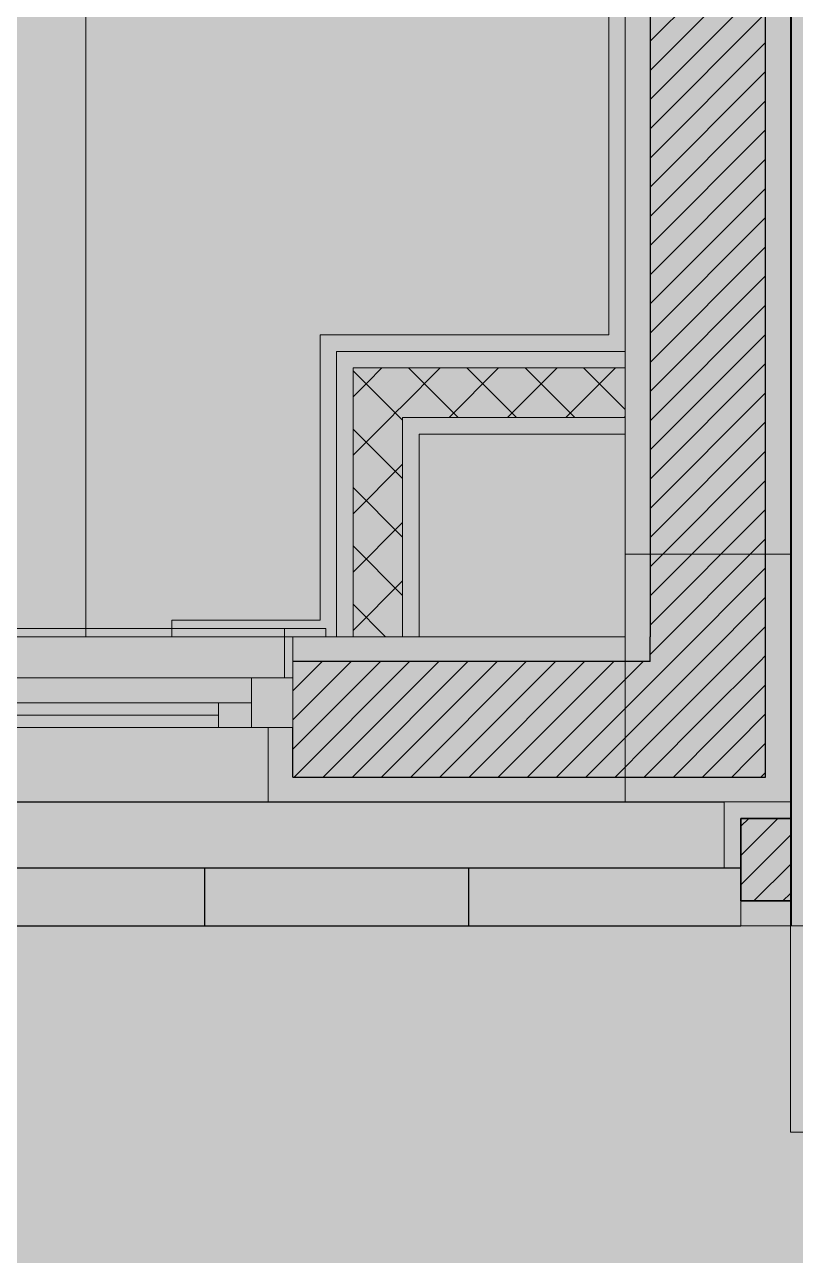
# Model space of a CAD drawing. Header units: metres. Extents: x -77 to -41.1, y -68 to -27.7.
# Drawn here: x -57.442 to -56.508, y -60.7 to -59.209 of the extents above; entities that cross this region are included whole.
import ezdxf

# ---------------------------------------------------------------- set-up
doc = ezdxf.new("R2010")
doc.units = ezdxf.units.M
doc.header["$MEASUREMENT"] = 0
doc.linetypes.add('Dashed', pattern=[0.07, 0.045, -0.025])
for name, color, linetype in [('Concreto moldado in loco_Pilares.IFC Model', 7, 'Continuous'), ('Janelas Archicad', 7, 'Continuous'), ('PAREDE CONSTRUIR', 7, 'Continuous')]:
    doc.layers.add(name, color=color, linetype=linetype)
for name, color, linetype, lineweight in [('Concreto moldado in loco_Pilares.IFC Model_Caneta_No__241', 7, 'Continuous', 13), ('Concreto moldado in loco_Pilares.IFC Model_Caneta_No__4', 7, 'Continuous', 20), ('Janelas Archicad_Caneta_No__1', 7, 'Continuous', 35), ('Janelas Archicad_Caneta_No__10', 7, 'Continuous', 5), ('Janelas Archicad_Caneta_No__241', 7, 'Continuous', 13), ('Janelas Archicad_Caneta_No__3', 7, 'Continuous', 25), ('LAJES.EST_Caneta_No__241', 7, 'Continuous', 13), ('PAREDE CONSTRUIR_Caneta_No__1', 7, 'Continuous', 35), ('PAREDE CONSTRUIR_Caneta_No__241', 7, 'Continuous', 13), ('PAREDE CONSTRUIR_Caneta_No__3', 7, 'Continuous', 25), ('PAREDE CONSTRUIR_Caneta_No__83', 84, 'Continuous', 0), ('PISO - Rodapé_Caneta_No__11', 7, 'Continuous', 5), ('PISO_Caneta_No__241', 7, 'Continuous', 13)]:
    doc.layers.add(name, color=color, linetype=linetype, lineweight=lineweight)
for name, color, linetype, lineweight, true_color in [('Janelas Archicad_Caneta_No__9', 7, 'Continuous', 5, 0x020202), ('LAJES.EST_Caneta_No__18', 7, 'Continuous', 0, 0xdfdfdf), ('LAJES.EST_Caneta_No__254', 7, 'Continuous', 0, 0xd1c9ad), ('Novo_PISO TATIL_Caneta_No__13', 7, 'Continuous', 0, 0xaaaaaa), ('Novo_PISO TATIL_Caneta_No__18', 7, 'Continuous', 0, 0xdfdfdf), ('PISO_Caneta_No__97', 7, 'Continuous', 5, 0x6b6b6b), ('ZONA_Caneta_No__56', 7, 'Continuous', 0, 0xffe495)]:
    doc.layers.add(name, color=color, linetype=linetype, lineweight=lineweight, true_color=true_color)
pattern_1 = [(45, (0, 0.6), (-0.1909188, 0.1909188), [0, -0.18, 0, -0.27]), (110, (0.6, 0.6), (0.253717, 0.09234544), [0, -0.132, 0, -0.228])]
pattern_2 = [(45, (0, 0), (-0.0176776695, 0.0176776695), [])]
pattern_3 = [(45, (0, 0), (-0.03535534, 0.03535534), []), (135, (0, 0), (0.03535534, 0.03535534), [])]

# ---------------------------------------------------------------- blocks, each defined once
blk = doc.blocks.new('3-Sash Sliding Window 26')
at = {"layer": 'Janelas Archicad', "linetype": 'Continuous', "lineweight": 0, "true_color": 0xffffff}
for points in [[(-1, 0), (1, 0), (1, 0.05), (0.99, 0.06), (-0.99, 0.06), (-1, 0.05)], [(0.95, 0), (0.29, 0), (0.29, -0.03), (0.29, -0.06), (0.95, -0.06), (0.95, -0.03)], [(1, -0.06), (1, 0), (0.95, 0), (0.95, -0.06)], [(0.91, -0.06), (0.91, -0.03), (0.33, -0.03), (0.33, -0.06)], [(0.95, -0.06), (0.95, -0.03), (0.91, -0.03), (0.91, -0.06)]]:
    blk.add_hatch(color=7, dxfattribs=at).paths.add_polyline_path(points)
at = {"layer": 'Janelas Archicad_Caneta_No__10', "color": 7, "linetype": 'Continuous', "lineweight": 5}
for p, q in [((1.04, 0.06), (0.99, 0.06)), ((0.99, 0.06), (0.99, 0.05)), ((1.04, 0.05), (1.04, 0.06)), ((1, 0.05), (0.99, 0.05)), ((0.99, 0.05), (0.99, 0)), ((0.99, 0.05), (1.04, 0.05)), ((1, 0), (1, 0.05)), ((0.99, 0), (1, 0))]:
    blk.add_line(p, q, dxfattribs=at)
at = {"layer": 'Janelas Archicad_Caneta_No__241', "color": 7, "linetype": 'Continuous', "lineweight": 13}
for p, q in [((1, 0.02), (1, 0.05)), ((1, 0.05), (1.04, 0.05)), ((1, 0), (1, 0.02)), ((1, -0.06), (1, 0)), ((0.97, -0.06), (0.97, -0.15)), ((1, -0.15), (0.97, -0.15))]:
    blk.add_line(p, q, dxfattribs=at)
at = {"layer": 'Janelas Archicad_Caneta_No__9', "color": 18, "linetype": 'Continuous', "lineweight": 5, "true_color": 0x020202}
for p, q in [((-0.99, 0.06), (0.99, 0.06)), ((0.29, 0), (0.95, 0)), ((0.95, -0.06), (0.95, 0)), ((0.95, 0), (1, 0)), ((0.33, -0.03), (0.91, -0.03)), ((0.91, -0.06), (0.91, -0.03)), ((0.91, -0.03), (0.95, -0.03)), ((0.95, -0.03), (0.95, -0.06)), ((0.33, -0.045), (0.91, -0.045)), ((0.95, -0.06), (0.29, -0.06)), ((0.91, -0.06), (0.33, -0.06)), ((0.95, -0.06), (0.91, -0.06)), ((1, -0.06), (0.95, -0.06)), ((-0.97, -0.15), (0.97, -0.15))]:
    blk.add_line(p, q, dxfattribs=at)
at = {"layer": 'Janelas Archicad_Caneta_No__9', "color": 18, "linetype": 'Dashed', "lineweight": 5, "true_color": 0x020202}
blk.add_line((-1, 0.05), (1, 0.05), dxfattribs=at)
blk = doc.blocks.new('Cobogó 26_2')
at = {"layer": 'Janelas Archicad_Caneta_No__1', "color": 7, "linetype": 'Continuous', "lineweight": 35}
blk.add_line((4.97, -0.04), (4.97, 0), dxfattribs=at)
blk.add_line((4.97, -0.04), (4.97, 0), dxfattribs=at)
at = {"layer": 'Janelas Archicad_Caneta_No__241', "color": 7, "linetype": 'Continuous', "lineweight": 13}
for p, q in [((4.97, 0.08), (4.95, 0.08)), ((4.95, 0), (4.95, 0.08)), ((4.97, -0.07), (4.97, -0.04)), ((4.97, -0.07), (4.97, -0.04))]:
    blk.add_line(p, q, dxfattribs=at)
at = {"layer": 'Janelas Archicad_Caneta_No__3', "color": 7, "linetype": 'Continuous', "lineweight": 25}
for p, q in [((-4.95, 0.08), (4.95, 0.08)), ((-4.97, 0), (4.97, 0)), ((4.32, 0), (4.32, -0.07)), ((4.64, 0), (4.64, -0.07)), ((-4.97, -0.07), (4.97, -0.07)), ((-4.97, -0.07), (4.97, -0.07))]:
    blk.add_line(p, q, dxfattribs=at)
blk = doc.blocks.new('Piso Tátil de Alerta(2)')
at = {"layer": 'Novo_PISO TATIL_Caneta_No__18', "linetype": 'Continuous', "lineweight": 0, "true_color": 0xdfdfdf}
blk.add_hatch(color=254, dxfattribs=at).paths.add_polyline_path([(0.25, 0), (0.25, 0.25), (0, 0.25), (0, 0)])
at = {"layer": 'Novo_PISO TATIL_Caneta_No__13', "color": 253, "linetype": 'Continuous', "lineweight": 0, "true_color": 0xaaaaaa}
for p, q in [((0, 0.25), (0.25, 0.25)), ((0, 0), (0, 0.25)), ((0.25, 0.25), (0.25, 0))]:
    blk.add_line(p, q, dxfattribs=at)

msp = doc.modelspace()

# ---------------------------------------------------------------- hatches: boundary and pattern name
at = {"layer": 'Concreto moldado in loco_Pilares.IFC Model', "linetype": 'Continuous', "lineweight": 0, "true_color": 0x000000}
msp.add_hatch(color=18, dxfattribs=at).paths.add_polyline_path([(-56.714, -60.1506), (-56.514, -60.1506), (-56.514, -59.8506), (-56.714, -59.8506)])
at = {"layer": 'LAJES.EST_Caneta_No__18', "linetype": 'Continuous', "lineweight": 0, "true_color": 0xdfdfdf}
h = msp.add_hatch(dxfattribs=at)
h.set_pattern_fill('Piso_Externo__0003', color=254, style=0, pattern_type=2)
h.set_pattern_definition(pattern_1)
h.paths.add_polyline_path([(-76.514, -65.1016), (-73.814, -65.1016, -0.414214), (-75.814, -67.1016), (-66.814, -67.1016, -0.414214), (-68.814, -65.1016), (-68.814, -62.301), (-68.814, -45.4002, -0.414214), (-66.514, -43.1002), (-65.914, -43.1002), (-65.914, -42.3002), (-66.514, -42.3002), (-66.514, -38.2041), (-65.114, -38.2041), (-65.114, -36.7038), (-66.514, -36.7038), (-66.514, -32.5997), (-65.114, -32.5997), (-56.714, -32.5997), (-53.814, -32.5997), (-44.014, -32.5997), (-44.014, -42.3002), (-53.814, -42.3002), (-53.814, -47.1002), (-44.014, -47.1002), (-44.014, -50.8516), (-45.6136, -50.8516), (-45.6136, -52.3506), (-44.014, -52.3506), (-44.014, -60.3006), (-48.9163, -60.3006), (-48.9163, -61.1006), (-44.3609, -61.1006), (-44.3609, -67.1016), (-44.014, -67.1016), (-41.514, -67.1016), (-41.514, -28.1016), (-41.714, -28.1016), (-41.714, -60.3006), (-43.014, -60.3006), (-43.014, -30.0016), (-66.514, -30.0016), (-66.514, -28.1016), (-76.514, -28.1016)])
h.paths.add_polyline_path([(-73.814, -45.1016), (-76.314, -45.1016), (-76.314, -43.0892), (-75.7984, -43.0908, -0.414214), (-73.8139, -45.0876)], flags=0)
h.paths.add_polyline_path([(-73.814, -45.5846, -0.009328), (-73.814, -45.6604)], flags=0)
h.paths.add_polyline_path([(-52.814, -46.3002), (-52.814, -43.1002), (-44.014, -43.1002), (-44.014, -46.3002)], flags=0)
h.paths.add_polyline_path([(-67.714, -34.1), (-76.314, -34.1), (-76.314, -32.5997), (-67.714, -32.5997)], flags=0)
h = msp.add_hatch(dxfattribs=at)
h.set_pattern_fill('Piso_Externo__0003', color=254, style=0, pattern_type=2)
h.set_pattern_definition(pattern_1)
h.paths.add_polyline_path([(-66.514, -46.3002), (-67.314, -46.3002), (-67.314, -61.1006), (-56.514, -61.1006), (-56.514, -67.1016), (-54.116, -67.1016), (-54.116, -62.3006), (-51.8328, -62.3006), (-51.8328, -67.1016), (-48.9163, -67.1016), (-48.9163, -65.8006), (-48.9163, -60.3006), (-56.514, -60.3006), (-66.514, -60.3006), (-66.514, -47.1002), (-65.114, -47.1002), (-65.114, -46.3002), (-65.114, -42.3002), (-65.914, -42.3002), (-65.914, -43.1002), (-65.914, -46.3002)])
at = {"layer": 'LAJES.EST_Caneta_No__254', "linetype": 'Continuous', "lineweight": 0, "true_color": 0xd1c9ad}
h = msp.add_hatch(dxfattribs=at)
h.set_pattern_fill('Haie_OD_0003', color=9, style=0, pattern_type=2)
h.set_pattern_definition([(45, (0, 0.5), (-0.159099, 0.159099), [0, -0.15, 0, -0.225]), (110, (0.5, 0.5), (0.21143084, 0.07695453), [0, -0.11, 0, -0.19])])
h.paths.add_polyline_path([(-65.114, -47.1002), (-66.514, -47.1002), (-66.514, -60.3006), (-56.514, -60.3006), (-44.014, -60.3006), (-44.014, -56.6006), (-50.5957, -56.6006), (-50.5957, -54.2479), (-52.6157, -54.2479), (-52.6157, -52.5506), (-50.5957, -52.5506), (-45.6136, -52.5506), (-45.6136, -50.8516), (-44.014, -50.8516), (-44.014, -47.1002), (-53.814, -47.1002), (-53.814, -42.3002), (-44.014, -42.3002), (-44.014, -37.1002), (-51.174, -37.1002), (-51.174, -32.5997), (-53.814, -32.5997), (-56.714, -32.5997), (-58.7637, -32.5997), (-58.7637, -34.9038), (-63.464, -34.9038), (-63.464, -36.5038), (-65.114, -36.5038), (-65.114, -38.4037), (-63.464, -38.4037), (-63.464, -42.1002), (-65.114, -42.1002), (-65.114, -42.3002)])
h.paths.add_polyline_path([(-60.5596, -42.1002), (-60.5596, -38.4037), (-58.8637, -38.4037), (-58.8637, -42.1002)], flags=0)
h.paths.add_polyline_path([(-59.064, -48.7001), (-59.064, -47.3002), (-56.714, -47.3002), (-56.714, -48.7001)], flags=0)
at = {"layer": 'PAREDE CONSTRUIR', "linetype": 'Continuous', "lineweight": 0, "true_color": 0xffffff}
for points in [[(-56.714, -54.2506), (-56.714, -59.9506), (-56.684, -59.9506), (-56.684, -54.2506)], [(-56.544, -56.8006), (-56.544, -60.1206), (-56.514, -60.1206), (-56.514, -56.8006)], [(-57.044, -59.6052), (-57.064, -59.6052), (-57.044, -59.6252)], [(-57.044, -59.6252), (-57.064, -59.6052), (-57.064, -59.6252)], [(-57.044, -59.6252), (-56.714, -59.6252), (-56.714, -59.6052), (-57.044, -59.6052)], [(-57.064, -59.6252), (-57.064, -59.9506), (-57.044, -59.9506), (-57.044, -59.6252)], [(-56.964, -59.6852), (-56.984, -59.6852), (-56.964, -59.7052)], [(-56.964, -59.7052), (-56.984, -59.6852), (-56.984, -59.7052)], [(-56.964, -59.7052), (-56.714, -59.7052), (-56.714, -59.6852), (-56.964, -59.6852)], [(-56.984, -59.7052), (-56.984, -59.9506), (-56.964, -59.9506), (-56.964, -59.7052)], [(-56.714, -59.9506), (-57.1169, -59.9506), (-57.1169, -59.9806), (-56.714, -59.9806)], [(-56.714, -59.9506), (-56.684, -59.9806), (-56.684, -59.9506)], [(-56.714, -59.9806), (-56.684, -59.9806), (-56.714, -59.9506)], [(-57.1469, -60.1506), (-57.1469, -60.0606), (-59.0869, -60.0606), (-59.0869, -60.1506)], [(-57.1169, -60.1506), (-57.1169, -60.1206), (-57.1169, -60.0606), (-57.1469, -60.0606), (-57.1469, -60.1506)], [(-57.1169, -60.1206), (-57.1169, -60.1506), (-56.544, -60.1506), (-56.544, -60.1206)], [(-56.544, -60.1206), (-56.514, -60.1506), (-56.514, -60.1206)], [(-56.544, -60.1506), (-56.514, -60.1506), (-56.544, -60.1206)], [(-56.594, -60.1506), (-56.594, -60.2306), (-56.574, -60.2306), (-56.574, -60.1706), (-56.574, -60.1506)], [(-56.574, -60.1506), (-56.574, -60.1706), (-56.514, -60.1706), (-56.514, -60.1506)], [(-56.574, -60.2706), (-56.574, -60.3006), (-56.514, -60.3006), (-56.514, -60.2706)]]:
    msp.add_hatch(color=7, dxfattribs=at).paths.add_polyline_path(points)
at = {"layer": 'PAREDE CONSTRUIR', "linetype": 'Continuous', "lineweight": 0, "true_color": 0x000000}
h = msp.add_hatch(dxfattribs=at)
h.set_pattern_fill('common_brick_0003', color=18, style=0, pattern_type=2)
h.set_pattern_definition(pattern_2)
h.paths.add_polyline_path([(-56.684, -56.7706), (-56.684, -59.9806), (-56.544, -59.9806), (-56.544, -56.7706)])
h = msp.add_hatch(dxfattribs=at)
h.set_pattern_fill('common_brick_0003', color=18, style=0, pattern_type=2)
h.set_pattern_definition(pattern_2)
h.paths.add_polyline_path([(-57.1169, -59.9806), (-57.1169, -60.0006), (-57.1169, -60.0606), (-57.1169, -60.1206), (-56.684, -60.1206), (-56.684, -59.9806)])
h = msp.add_hatch(dxfattribs=at)
h.set_pattern_fill('common_brick_0003', color=18, style=0, pattern_type=2)
h.set_pattern_definition(pattern_2)
h.paths.add_polyline_path([(-56.684, -59.9806), (-56.544, -60.1206), (-56.544, -59.9806)])
h = msp.add_hatch(dxfattribs=at)
h.set_pattern_fill('common_brick_0003', color=18, style=0, pattern_type=2)
h.set_pattern_definition(pattern_2)
h.paths.add_polyline_path([(-56.684, -60.1206), (-56.544, -60.1206), (-56.684, -59.9806)])
h = msp.add_hatch(dxfattribs=at)
h.set_pattern_fill('common_brick_0003', color=18, style=0, pattern_type=2)
h.set_pattern_definition(pattern_2)
h.paths.add_polyline_path([(-56.574, -60.2306), (-56.574, -60.2706), (-56.514, -60.2706), (-56.514, -60.1706), (-56.574, -60.1706)])
at = {"layer": 'PAREDE CONSTRUIR_Caneta_No__83', "linetype": 'Continuous', "lineweight": 0}
h = msp.add_hatch(dxfattribs=at)
h.set_pattern_fill('Placomur_0003', color=84, style=0, pattern_type=2)
h.set_pattern_definition(pattern_3)
h.paths.add_polyline_path([(-56.984, -59.6252), (-57.044, -59.6252), (-56.984, -59.6852)])
h = msp.add_hatch(dxfattribs=at)
h.set_pattern_fill('Placomur_0003', color=84, style=0, pattern_type=2)
h.set_pattern_definition(pattern_3)
h.paths.add_polyline_path([(-56.984, -59.6852), (-57.044, -59.6252), (-57.044, -59.6852)])
h = msp.add_hatch(dxfattribs=at)
h.set_pattern_fill('Placomur_0003', color=84, style=0, pattern_type=2)
h.set_pattern_definition(pattern_3)
h.paths.add_polyline_path([(-56.984, -59.6852), (-56.714, -59.6852), (-56.714, -59.6252), (-56.984, -59.6252)])
h = msp.add_hatch(dxfattribs=at)
h.set_pattern_fill('Placomur_0003', color=84, style=0, pattern_type=2)
h.set_pattern_definition(pattern_3)
h.paths.add_polyline_path([(-57.044, -59.6852), (-57.044, -59.9506), (-56.984, -59.9506), (-56.984, -59.6852)])
at = {"layer": 'PISO_Caneta_No__97', "linetype": 'Continuous', "lineweight": 5, "true_color": 0x6b6b6b}
h = msp.add_hatch(dxfattribs=at)
h.set_pattern_fill('Ceramica_200_x_200_0003', color=251, style=0, pattern_type=2)
h.set_pattern_definition([(0, (-61.369, -54.2506), (0, 2), []), (90, (-61.369, -54.2506), (-2, 0), [])])
h.paths.add_polyline_path([(-56.714, -54.2506), (-66.164, -54.2506), (-66.164, -59.9506), (-56.714, -59.9506)])
h = msp.add_hatch(dxfattribs=at)
h.set_pattern_fill('Ceramica_200_x_200_0003', color=251, style=0, pattern_type=2)
h.set_pattern_definition([(0, (-56.514, -56.8006), (0, 2), []), (90, (-56.514, -56.8006), (-2, 0), [])])
h.paths.add_polyline_path([(-44.014, -56.8006), (-56.514, -56.8006), (-56.514, -60.3006), (-44.014, -60.3006)])

# ---------------------------------------------------------------- linework, layer by layer
at = {"layer": 'Concreto moldado in loco_Pilares.IFC Model_Caneta_No__241', "color": 7, "linetype": 'Continuous', "lineweight": 13, "flags": 128}
msp.add_lwpolyline([(-56.714, -60.1506), (-56.514, -60.1506), (-56.514, -59.8506), (-56.714, -59.8506)], close=True, dxfattribs=at)
at = {"layer": 'Concreto moldado in loco_Pilares.IFC Model_Caneta_No__4', "color": 7, "linetype": 'Continuous', "lineweight": 20, "flags": 128}
msp.add_lwpolyline([(-56.714, -60.1506), (-56.514, -60.1506), (-56.514, -59.8506), (-56.714, -59.8506)], close=True, dxfattribs=at)
at = {"layer": 'LAJES.EST_Caneta_No__241', "color": 7, "linetype": 'Continuous', "lineweight": 13, "flags": 128}
for points in [[(-48.9163, -60.3006), (-56.514, -60.3006), (-66.514, -60.3006), (-66.514, -47.1002), (-65.114, -47.1002), (-65.114, -46.3002), (-65.114, -42.3002), (-65.914, -42.3002)], [(-65.114, -47.1002), (-66.514, -47.1002), (-66.514, -60.3006), (-56.514, -60.3006), (-44.014, -60.3006), (-44.014, -56.6006)], [(-65.114, -47.1002), (-66.514, -47.1002), (-66.514, -60.3006), (-56.514, -60.3006), (-44.014, -60.3006), (-44.014, -56.6006)], [(-65.114, -47.1002), (-66.514, -47.1002), (-66.514, -60.3006), (-56.514, -60.3006), (-44.014, -60.3006), (-44.014, -56.6006)]]:
    msp.add_lwpolyline(points, dxfattribs=at)
at = {"layer": 'PAREDE CONSTRUIR_Caneta_No__1', "color": 7, "linetype": 'Continuous', "lineweight": 35}
for p, q in [((-56.514, -60.1706), (-56.574, -60.1706)), ((-56.574, -60.1706), (-56.574, -60.2306)), ((-56.574, -60.2706), (-56.574, -60.2306)), ((-56.574, -60.2706), (-56.514, -60.2706))]:
    msp.add_line(p, q, dxfattribs=at)
at = {"layer": 'PAREDE CONSTRUIR_Caneta_No__241', "color": 7, "linetype": 'Continuous', "lineweight": 13}
for p, q in [((-56.984, -59.6252), (-57.044, -59.6252)), ((-57.044, -59.6252), (-57.044, -59.6852)), ((-56.984, -59.6252), (-57.044, -59.6252)), ((-56.714, -59.6252), (-56.984, -59.6252)), ((-57.044, -59.6852), (-57.044, -59.9506)), ((-56.964, -59.6852), (-56.984, -59.6852)), ((-56.984, -59.6852), (-56.984, -59.7052)), ((-56.964, -59.6852), (-56.984, -59.6852)), ((-56.714, -59.6852), (-56.964, -59.6852)), ((-56.984, -59.7052), (-56.984, -59.9506)), ((-57.1169, -59.9506), (-57.0769, -59.9506)), ((-57.1169, -59.9806), (-57.1169, -59.9506)), ((-57.1169, -60.0006), (-57.1169, -59.9806)), ((-57.1169, -60.0606), (-57.1169, -60.0006)), ((-57.1469, -60.0606), (-57.1469, -60.1506)), ((-57.1169, -60.0606), (-57.1469, -60.0606)), ((-57.1169, -60.1506), (-57.1469, -60.1506)), ((-56.594, -60.2306), (-56.594, -60.1506)), ((-56.574, -60.1506), (-56.594, -60.1506)), ((-56.574, -60.2306), (-56.594, -60.2306)), ((-56.574, -60.3006), (-56.574, -60.2706))]:
    msp.add_line(p, q, dxfattribs=at)
at = {"layer": 'PAREDE CONSTRUIR_Caneta_No__241', "color": 7, "linetype": 'Continuous', "lineweight": 13, "flags": 128}
for points in [[(-56.714, -54.2506), (-56.714, -59.9506)], [(-56.514, -60.1206), (-56.514, -56.8006)], [(-57.064, -59.6052), (-57.044, -59.6052)], [(-57.064, -59.6052), (-57.064, -59.9506)], [(-56.714, -59.6052), (-57.044, -59.6052)], [(-56.714, -59.6052), (-56.714, -59.6252)], [(-56.714, -59.6252), (-56.714, -59.6852)], [(-56.714, -59.6852), (-56.714, -59.7052)], [(-56.964, -59.9506), (-56.964, -59.7052)], [(-56.964, -59.7052), (-56.714, -59.7052)], [(-56.714, -59.9506), (-57.1169, -59.9506)], [(-57.064, -59.9506), (-57.044, -59.9506)], [(-57.044, -59.9506), (-56.984, -59.9506)], [(-56.984, -59.9506), (-56.964, -59.9506)], [(-56.514, -60.1506), (-56.514, -60.1206)], [(-57.1169, -60.1506), (-56.514, -60.1506)], [(-56.514, -60.1506), (-56.574, -60.1506)], [(-56.574, -60.3006), (-56.514, -60.3006)]]:
    msp.add_lwpolyline(points, dxfattribs=at)
at = {"layer": 'PAREDE CONSTRUIR_Caneta_No__3', "color": 7, "linetype": 'Continuous', "lineweight": 25}
for p, q in [((-56.684, -56.7706), (-56.684, -59.9506)), ((-56.544, -59.9806), (-56.544, -56.7706)), ((-56.684, -59.9806), (-56.684, -59.9506)), ((-56.684, -59.9806), (-56.684, -59.9506)), ((-56.684, -59.9806), (-57.1169, -59.9806)), ((-56.544, -60.1206), (-56.544, -59.9806)), ((-56.544, -60.1206), (-56.544, -59.9806)), ((-57.1169, -60.1206), (-57.1169, -60.0606)), ((-57.1169, -60.1206), (-56.684, -60.1206)), ((-56.684, -60.1206), (-56.544, -60.1206))]:
    msp.add_line(p, q, dxfattribs=at)
at = {"layer": 'PISO - Rodapé_Caneta_No__11', "color": 7, "linetype": 'Continuous', "lineweight": 5}
for p, q in [((-56.714, -59.6052), (-56.714, -54.2506)), ((-56.734, -54.2706), (-56.734, -59.5852)), ((-57.084, -59.5852), (-57.084, -59.9306)), ((-56.734, -59.5852), (-57.084, -59.5852)), ((-57.064, -59.9506), (-57.064, -59.6052)), ((-57.064, -59.6052), (-56.714, -59.6052)), ((-57.2637, -59.9306), (-57.2637, -59.9506)), ((-57.084, -59.9306), (-57.2637, -59.9306)), ((-57.2637, -59.9506), (-57.064, -59.9506))]:
    msp.add_line(p, q, dxfattribs=at)
at = {"layer": 'PISO_Caneta_No__241', "color": 7, "linetype": 'Continuous', "lineweight": 13, "flags": 128}
for points in [[(-56.714, -54.2506), (-66.164, -54.2506), (-66.164, -59.9506), (-56.714, -59.9506)], [(-44.014, -56.8006), (-56.514, -56.8006), (-56.514, -60.3006), (-44.014, -60.3006)]]:
    msp.add_lwpolyline(points, close=True, dxfattribs=at)
at = {"layer": 'ZONA_Caneta_No__56', "color": 41, "linetype": 'Continuous', "lineweight": 0, "true_color": 0xffe495, "flags": 128}
for points in [[(-56.714, -54.2506), (-61.369, -54.2506), (-61.369, -59.9507), (-56.714, -59.9507)], [(-44.014, -60.3006), (-44.014, -56.8006), (-56.514, -56.8006), (-56.514, -60.3006)]]:
    msp.add_lwpolyline(points, close=True, dxfattribs=at)

# ---------------------------------------------------------------- block references
at = {"layer": 'Janelas Archicad', "color": 18, "linetype": 'Continuous', "lineweight": 5, "true_color": 0x020202}
for name, p in [('3-Sash Sliding Window 26', (-58.1169, -60.0006)), ('Cobogó 26_2', (-61.544, -60.2306))]:
    msp.add_blockref(name, p, dxfattribs=at)
at = {"layer": 'Novo_PISO TATIL_Caneta_No__13', "color": 253, "linetype": 'Continuous', "lineweight": 0, "true_color": 0xaaaaaa, "rotation": 90}
msp.add_blockref('Piso Tátil de Alerta(2)', (-56.264, -60.5506), dxfattribs=at)

doc.saveas('drawing.dxf')
